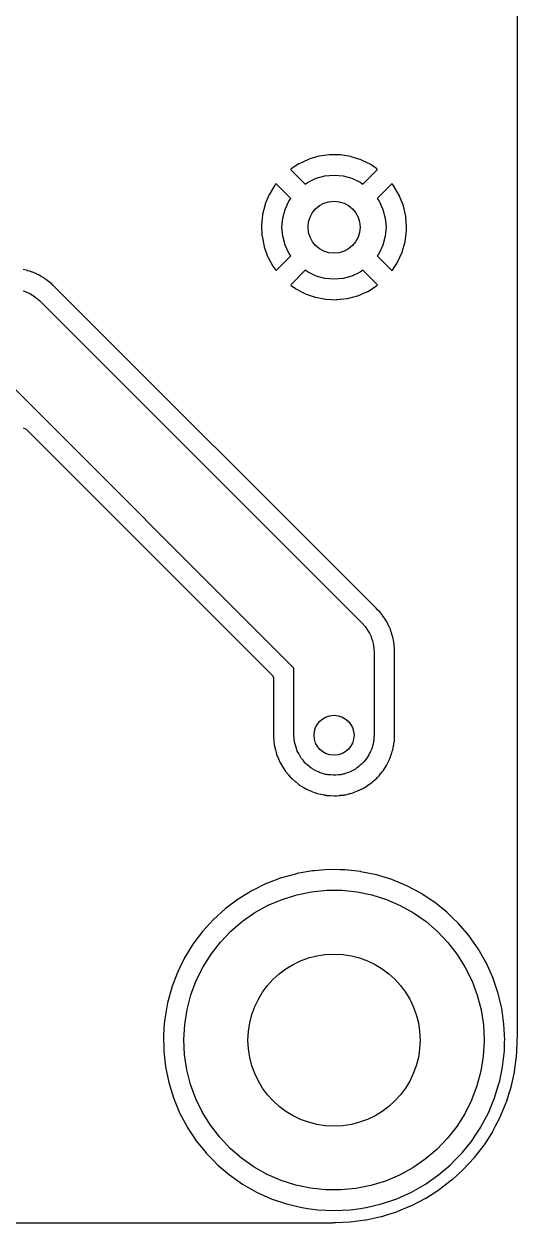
# Model space of a CAD drawing. Extents: x 80 to 223, y -132 to -72.
# Drawn here: x 210.44 to 222.76, y -131.83 to -101.85 of the extents above; entities that cross this region are included whole.
import ezdxf

# ---------------------------------------------------------------- set-up
doc = ezdxf.new("R2010")
doc.units = 0
doc.layers.add('BLACK', color=7, linetype='CONTINUOUS')

msp = doc.modelspace()

# ---------------------------------------------------------------- linework, layer by layer
at = {"layer": 'BLACK', "linetype": 'CONTINUOUS'}
for p, q in [((222.757, -76.4956), (222.757, -127.205)), ((217.805, -105.162), (217.556, -105.234)), ((217.814, -105.16), (217.805, -105.162)), ((218.071, -105.125), (217.814, -105.16)), ((218.08, -105.124), (218.071, -105.125)), ((218.339, -105.128), (218.08, -105.124)), ((218.349, -105.129), (218.339, -105.128)), ((218.605, -105.17), (218.349, -105.129)), ((218.614, -105.172), (218.605, -105.17)), ((218.861, -105.252), (218.614, -105.172)), ((217.112, -105.476), (217.103, -105.487)), ((217.103, -105.487), (217.108, -105.496)), ((217.108, -105.496), (217.467, -105.856)), ((217.303, -105.351), (217.112, -105.476)), ((217.311, -105.346), (217.303, -105.351)), ((217.547, -105.238), (217.311, -105.346)), ((217.556, -105.234), (217.547, -105.238)), ((218.869, -105.255), (218.861, -105.252)), ((219.102, -105.37), (218.869, -105.255)), ((218.905, -105.856), (219.26, -105.5)), ((219.11, -105.374), (219.102, -105.37)), ((219.257, -105.477), (219.11, -105.374)), ((219.267, -105.489), (219.257, -105.477)), ((219.26, -105.5), (219.267, -105.489)), ((217.536, -105.808), (217.741, -105.712)), ((217.741, -105.712), (217.96, -105.654)), ((217.96, -105.654), (218.186, -105.634)), ((218.186, -105.634), (218.412, -105.654)), ((218.412, -105.654), (218.631, -105.712)), ((218.631, -105.712), (218.836, -105.808)), ((216.708, -105.885), (216.573, -106.107)), ((216.713, -105.878), (216.708, -105.885)), ((216.728, -105.859), (216.713, -105.878)), ((216.739, -105.852), (216.728, -105.859)), ((216.752, -105.859), (216.739, -105.852)), ((217.108, -106.215), (216.752, -105.859)), ((217.467, -105.856), (217.536, -105.808)), ((218.836, -105.808), (218.905, -105.856)), ((219.62, -105.86), (219.264, -106.215)), ((219.631, -105.853), (219.62, -105.86)), ((219.643, -105.862), (219.631, -105.853)), ((219.686, -105.916), (219.643, -105.862)), ((219.691, -105.924), (219.686, -105.916)), ((219.82, -106.149), (219.691, -105.924)), ((216.465, -106.363), (216.402, -106.615)), ((216.468, -106.354), (216.465, -106.363)), ((216.569, -106.115), (216.468, -106.354)), ((216.573, -106.107), (216.569, -106.115)), ((216.964, -106.489), (217.06, -106.284)), ((217.06, -106.284), (217.108, -106.215)), ((219.264, -106.215), (219.312, -106.284)), ((219.312, -106.284), (219.408, -106.489)), ((219.824, -106.158), (219.82, -106.149)), ((219.918, -106.4), (219.824, -106.158)), ((216.4, -106.624), (216.374, -106.882)), ((216.402, -106.615), (216.4, -106.624)), ((216.906, -106.708), (216.964, -106.489)), ((219.408, -106.489), (219.466, -106.708)), ((219.921, -106.408), (219.918, -106.4)), ((219.978, -106.661), (219.921, -106.408)), ((219.98, -106.671), (219.978, -106.661)), ((219.999, -106.931), (219.98, -106.671)), ((216.374, -106.882), (216.374, -106.891)), ((216.374, -106.891), (216.386, -107.15)), ((216.886, -106.934), (216.906, -106.708)), ((216.906, -107.16), (216.886, -106.934)), ((219.466, -106.708), (219.486, -106.934)), ((219.486, -106.934), (219.466, -107.16)), ((219.997, -107.026), (219.999, -106.937)), ((219.999, -106.937), (219.999, -106.931)), ((216.386, -107.15), (216.387, -107.16)), ((216.387, -107.16), (216.438, -107.414)), ((216.964, -107.379), (216.906, -107.16)), ((219.466, -107.16), (219.408, -107.379)), ((219.961, -107.3), (219.963, -107.291)), ((219.963, -107.291), (219.996, -107.032)), ((219.996, -107.032), (219.997, -107.026)), ((216.438, -107.414), (216.44, -107.423)), ((216.44, -107.423), (216.528, -107.667)), ((217.06, -107.584), (216.964, -107.379)), ((217.108, -107.653), (217.06, -107.584)), ((219.312, -107.584), (219.264, -107.653)), ((219.408, -107.379), (219.312, -107.584)), ((219.781, -107.795), (219.888, -107.558)), ((219.888, -107.558), (219.891, -107.55)), ((219.891, -107.55), (219.961, -107.3)), ((216.528, -107.667), (216.532, -107.676)), ((216.532, -107.676), (216.655, -107.904)), ((216.753, -108.007), (217.108, -107.653)), ((219.264, -107.653), (219.622, -108.011)), ((219.643, -108.011), (219.777, -107.803)), ((219.777, -107.803), (219.781, -107.795)), ((210.494, -108.008), (210.417, -107.995)), ((210.526, -108.019), (210.494, -108.008)), ((210.539, -108.023), (210.526, -108.019)), ((210.571, -108.03), (210.539, -108.023)), ((210.575, -108.032), (210.571, -108.03)), ((210.644, -108.059), (210.575, -108.032)), ((210.575, -108.032), (210.575, -108.032)), ((210.65, -108.062), (210.644, -108.059)), ((210.719, -108.086), (210.65, -108.062)), ((210.724, -108.087), (210.719, -108.086)), ((210.719, -108.086), (210.719, -108.086)), ((210.753, -108.103), (210.724, -108.087)), ((210.765, -108.108), (210.753, -108.103)), ((210.796, -108.121), (210.765, -108.108)), ((210.822, -108.136), (210.796, -108.121)), ((210.863, -108.161), (210.822, -108.136)), ((210.869, -108.165), (210.863, -108.161)), ((210.938, -108.202), (210.869, -108.165)), ((216.655, -107.904), (216.66, -107.912)), ((216.66, -107.912), (216.73, -108.006)), ((216.73, -108.006), (216.741, -108.014)), ((216.741, -108.014), (216.753, -108.007)), ((217.467, -108.012), (217.112, -108.367)), ((217.536, -108.06), (217.467, -108.012)), ((217.741, -108.156), (217.536, -108.06)), ((217.96, -108.214), (217.741, -108.156)), ((218.631, -108.156), (218.412, -108.214)), ((218.836, -108.06), (218.631, -108.156)), ((218.905, -108.012), (218.836, -108.06)), ((219.263, -108.37), (218.905, -108.012)), ((219.622, -108.011), (219.634, -108.018)), ((219.634, -108.018), (219.643, -108.011)), ((210.964, -108.222), (210.938, -108.202)), ((210.975, -108.23), (210.964, -108.222)), ((210.999, -108.244), (210.975, -108.23)), ((211.003, -108.247), (210.999, -108.244)), ((210.999, -108.244), (210.999, -108.244)), ((211.007, -108.25), (211.003, -108.247)), ((211.063, -108.297), (211.007, -108.25)), ((211.007, -108.25), (211.007, -108.25)), ((211.068, -108.302), (211.063, -108.297)), ((211.131, -108.349), (211.068, -108.302)), ((211.134, -108.353), (211.131, -108.349)), ((211.159, -108.379), (211.134, -108.353)), ((211.134, -108.353), (211.134, -108.353)), ((211.199, -108.422), (211.159, -108.379)), ((211.202, -108.424), (211.199, -108.422)), ((219.196, -116.418), (211.202, -108.424)), ((217.112, -108.367), (217.106, -108.379)), ((217.106, -108.379), (217.115, -108.39)), ((217.115, -108.39), (217.221, -108.469)), ((217.221, -108.469), (217.229, -108.474)), ((217.229, -108.474), (217.459, -108.595)), ((218.186, -108.234), (217.96, -108.214)), ((218.412, -108.214), (218.186, -108.234)), ((219.027, -108.54), (219.248, -108.403)), ((219.248, -108.403), (219.255, -108.398)), ((219.255, -108.398), (219.261, -108.393)), ((219.261, -108.393), (219.269, -108.38)), ((219.269, -108.38), (219.263, -108.37)), ((210.42, -108.521), (210.454, -108.535)), ((210.454, -108.535), (210.489, -108.546)), ((210.489, -108.546), (210.547, -108.575)), ((210.547, -108.575), (210.606, -108.601)), ((210.606, -108.601), (210.636, -108.622)), ((210.636, -108.622), (210.669, -108.639)), ((210.669, -108.639), (210.719, -108.68)), ((210.719, -108.68), (210.772, -108.717)), ((210.772, -108.717), (210.797, -108.744)), ((210.797, -108.744), (210.825, -108.767)), ((210.825, -108.767), (218.893, -116.835)), ((217.459, -108.595), (217.467, -108.598)), ((217.467, -108.598), (217.712, -108.684)), ((217.712, -108.684), (217.721, -108.686)), ((217.721, -108.686), (217.976, -108.735)), ((217.976, -108.735), (217.985, -108.736)), ((217.985, -108.736), (218.245, -108.746)), ((218.245, -108.746), (218.254, -108.745)), ((218.254, -108.745), (218.512, -108.717)), ((218.512, -108.717), (218.521, -108.716)), ((218.521, -108.716), (218.772, -108.649)), ((218.772, -108.649), (218.781, -108.646)), ((218.781, -108.646), (219.019, -108.544)), ((219.019, -108.544), (219.027, -108.54)), ((217.186, -117.956), (209.704, -110.474)), ((210.424, -111.947), (210.492, -111.982)), ((210.492, -111.982), (216.641, -118.13)), ((219.205, -116.427), (219.196, -116.418)), ((219.237, -116.453), (219.205, -116.427)), ((219.241, -116.457), (219.237, -116.453)), ((219.284, -116.506), (219.241, -116.457)), ((219.241, -116.457), (219.241, -116.457)), ((219.289, -116.512), (219.284, -116.506)), ((219.329, -116.552), (219.289, -116.512)), ((219.349, -116.573), (219.329, -116.552)), ((219.351, -116.576), (219.349, -116.573)), ((219.368, -116.6), (219.351, -116.576)), ((218.893, -116.835), (218.963, -116.913)), ((219.376, -116.611), (219.368, -116.6)), ((219.394, -116.632), (219.376, -116.611)), ((219.398, -116.635), (219.394, -116.632)), ((219.394, -116.632), (219.394, -116.632)), ((219.401, -116.64), (219.398, -116.635)), ((219.44, -116.702), (219.401, -116.64)), ((219.401, -116.64), (219.401, -116.64)), ((219.443, -116.707), (219.44, -116.702)), ((219.489, -116.772), (219.443, -116.707)), ((219.503, -116.801), (219.489, -116.772)), ((219.51, -116.813), (219.503, -116.801)), ((219.527, -116.841), (219.51, -116.813)), ((219.529, -116.845), (219.527, -116.841)), ((219.558, -116.913), (219.529, -116.845)), ((218.963, -116.913), (218.983, -116.943)), ((218.983, -116.943), (219.007, -116.971)), ((219.007, -116.971), (219.038, -117.028)), ((219.038, -117.028), (219.074, -117.082)), ((219.074, -117.082), (219.087, -117.116)), ((219.087, -117.116), (219.105, -117.148)), ((219.105, -117.148), (219.124, -117.21)), ((219.561, -116.919), (219.558, -116.913)), ((219.593, -116.985), (219.561, -116.919)), ((219.595, -116.99), (219.593, -116.985)), ((219.593, -116.985), (219.593, -116.985)), ((219.597, -116.995), (219.595, -116.99)), ((219.605, -117.021), (219.597, -116.995)), ((219.609, -117.034), (219.605, -117.021)), ((219.622, -117.064), (219.609, -117.034)), ((219.623, -117.069), (219.622, -117.064)), ((219.641, -117.141), (219.623, -117.069)), ((219.643, -117.147), (219.641, -117.141)), ((219.665, -117.222), (219.643, -117.147)), ((219.124, -117.21), (219.148, -117.27)), ((219.148, -117.27), (219.155, -117.306)), ((219.155, -117.306), (219.166, -117.341)), ((219.166, -117.341), (219.172, -117.405)), ((219.172, -117.405), (219.183, -117.469)), ((219.183, -117.469), (219.182, -117.505)), ((219.666, -117.227), (219.665, -117.222)), ((219.67, -117.255), (219.666, -117.227)), ((219.672, -117.268), (219.67, -117.255)), ((219.68, -117.3), (219.672, -117.268)), ((219.686, -117.377), (219.68, -117.3)), ((219.686, -117.378), (219.686, -117.377)), ((219.687, -117.385), (219.686, -117.378)), ((219.697, -117.463), (219.687, -117.385)), ((219.695, -117.562), (219.697, -117.468)), ((219.697, -117.468), (219.697, -117.463)), ((219.697, -117.468), (219.697, -117.468)), ((219.182, -117.505), (219.186, -117.542)), ((219.186, -117.542), (219.186, -119.634)), ((219.694, -117.566), (219.695, -117.562)), ((219.694, -119.57), (219.694, -117.566)), ((217.186, -119.634), (217.186, -117.956)), ((216.641, -118.13), (216.675, -118.192)), ((216.675, -118.192), (216.677, -118.219)), ((216.677, -118.219), (216.677, -119.57)), ((216.677, -119.58), (216.673, -119.634)), ((216.677, -119.57), (216.677, -119.58)), ((219.695, -119.58), (219.694, -119.57)), ((219.699, -119.634), (219.695, -119.58)), ((216.673, -119.634), (216.673, -119.639)), ((216.673, -119.639), (216.677, -119.692)), ((216.677, -119.692), (216.677, -119.694)), ((216.677, -119.694), (216.677, -119.695)), ((216.677, -119.695), (216.678, -119.698)), ((216.678, -119.698), (216.678, -119.698)), ((216.678, -119.698), (216.681, -119.743)), ((216.681, -119.743), (216.684, -119.773)), ((216.684, -119.773), (216.691, -119.871)), ((216.691, -119.871), (216.692, -119.872)), ((216.692, -119.872), (216.692, -119.876)), ((216.692, -119.876), (216.722, -119.996)), ((217.193, -119.706), (217.186, -119.634)), ((217.202, -119.815), (217.193, -119.706)), ((217.205, -119.825), (217.202, -119.815)), ((217.206, -119.835), (217.205, -119.825)), ((217.229, -119.906), (217.206, -119.835)), ((219.161, -119.856), (219.148, -119.897)), ((219.169, -119.794), (219.161, -119.856)), ((219.181, -119.739), (219.169, -119.794)), ((219.184, -119.676), (219.181, -119.739)), ((219.186, -119.662), (219.184, -119.676)), ((219.186, -119.634), (219.186, -119.662)), ((219.665, -119.934), (219.679, -119.876)), ((219.679, -119.876), (219.681, -119.871)), ((219.679, -119.876), (219.679, -119.876)), ((219.681, -119.871), (219.684, -119.828)), ((219.684, -119.828), (219.685, -119.817)), ((219.685, -119.817), (219.693, -119.775)), ((219.693, -119.771), (219.694, -119.742)), ((219.693, -119.775), (219.693, -119.771)), ((219.694, -119.698), (219.695, -119.688)), ((219.694, -119.742), (219.694, -119.698)), ((219.695, -119.688), (219.699, -119.639)), ((219.699, -119.639), (219.699, -119.634)), ((216.722, -119.996), (216.747, -120.102)), ((216.747, -120.102), (216.748, -120.104)), ((216.748, -120.104), (216.748, -120.106)), ((216.748, -120.106), (216.749, -120.107)), ((216.749, -120.107), (216.75, -120.112)), ((216.75, -120.112), (216.796, -120.22)), ((217.256, -120.002), (217.229, -119.906)), ((217.263, -120.015), (217.256, -120.002)), ((217.267, -120.028), (217.263, -120.015)), ((217.303, -120.093), (217.267, -120.028)), ((217.345, -120.176), (217.303, -120.093)), ((217.357, -120.19), (217.345, -120.176)), ((219.03, -120.163), (219.003, -120.21)), ((219.059, -120.122), (219.03, -120.163)), ((219.076, -120.082), (219.059, -120.122)), ((219.1, -120.041), (219.076, -120.082)), ((219.118, -119.986), (219.1, -120.041)), ((219.139, -119.936), (219.118, -119.986)), ((219.148, -119.897), (219.139, -119.936)), ((219.573, -120.24), (219.596, -120.172)), ((219.596, -120.172), (219.599, -120.165)), ((219.599, -120.165), (219.625, -120.102)), ((219.625, -120.102), (219.634, -120.063)), ((219.634, -120.063), (219.638, -120.051)), ((219.638, -120.051), (219.65, -120.015)), ((219.65, -120.015), (219.652, -120.01)), ((219.65, -120.015), (219.65, -120.015)), ((219.652, -120.01), (219.664, -119.942)), ((219.664, -119.942), (219.665, -119.934)), ((216.796, -120.22), (216.796, -120.221)), ((216.796, -120.221), (216.838, -120.321)), ((216.838, -120.321), (216.84, -120.325)), ((216.84, -120.325), (216.842, -120.329)), ((216.842, -120.329), (216.843, -120.33)), ((216.843, -120.33), (216.845, -120.335)), ((216.845, -120.335), (216.906, -120.432)), ((216.906, -120.432), (216.906, -120.433)), ((216.906, -120.433), (216.962, -120.523)), ((217.365, -120.205), (217.357, -120.19)), ((217.412, -120.26), (217.365, -120.205)), ((217.467, -120.329), (217.412, -120.26)), ((217.483, -120.343), (217.467, -120.329)), ((217.496, -120.358), (217.483, -120.343)), ((217.552, -120.402), (217.496, -120.358)), ((217.615, -120.455), (217.552, -120.402)), ((217.637, -120.467), (217.615, -120.455)), ((217.656, -120.482), (217.637, -120.467)), ((217.717, -120.512), (217.656, -120.482)), ((218.722, -120.478), (218.67, -120.505)), ((218.759, -120.449), (218.722, -120.478)), ((218.796, -120.426), (218.759, -120.449)), ((218.833, -120.392), (218.796, -120.426)), ((218.876, -120.358), (218.833, -120.392)), ((218.909, -120.32), (218.876, -120.358)), ((218.943, -120.287), (218.909, -120.32)), ((218.97, -120.249), (218.943, -120.287)), ((219.003, -120.21), (218.97, -120.249)), ((219.428, -120.494), (219.435, -120.484)), ((219.435, -120.484), (219.455, -120.458)), ((219.455, -120.458), (219.458, -120.454)), ((219.455, -120.458), (219.455, -120.458)), ((219.458, -120.454), (219.47, -120.432)), ((219.47, -120.432), (219.493, -120.388)), ((219.493, -120.388), (219.497, -120.382)), ((219.497, -120.382), (219.501, -120.375)), ((219.501, -120.375), (219.534, -120.321)), ((219.534, -120.321), (219.548, -120.287)), ((219.548, -120.287), (219.554, -120.275)), ((219.554, -120.275), (219.573, -120.24)), ((216.962, -120.523), (216.965, -120.527)), ((216.965, -120.527), (216.968, -120.531)), ((216.968, -120.531), (216.971, -120.535)), ((216.971, -120.535), (216.971, -120.536)), ((216.971, -120.536), (216.974, -120.541)), ((216.974, -120.541), (216.978, -120.544)), ((216.978, -120.544), (217.047, -120.624)), ((217.047, -120.624), (217.049, -120.625)), ((217.049, -120.625), (217.067, -120.647)), ((217.067, -120.647), (217.116, -120.704)), ((217.116, -120.704), (217.12, -120.707)), ((217.12, -120.707), (217.123, -120.711)), ((217.123, -120.711), (217.123, -120.711)), ((217.123, -120.711), (217.131, -120.718)), ((217.131, -120.718), (217.135, -120.723)), ((217.135, -120.723), (217.139, -120.726)), ((217.139, -120.726), (217.139, -120.726)), ((217.139, -120.726), (217.218, -120.791)), ((217.786, -120.55), (217.717, -120.512)), ((217.813, -120.559), (217.786, -120.55)), ((217.837, -120.571), (217.813, -120.559)), ((217.901, -120.588), (217.837, -120.571)), ((217.971, -120.611), (217.901, -120.588)), ((218.003, -120.614), (217.971, -120.611)), ((218.033, -120.622), (218.003, -120.614)), ((218.096, -120.626), (218.033, -120.622)), ((218.165, -120.634), (218.096, -120.626)), ((218.201, -120.631), (218.165, -120.634)), ((218.235, -120.633), (218.201, -120.631)), ((218.294, -120.624), (218.235, -120.633)), ((218.36, -120.619), (218.294, -120.624)), ((218.398, -120.608), (218.36, -120.619)), ((218.435, -120.603), (218.398, -120.608)), ((218.488, -120.583), (218.435, -120.603)), ((218.548, -120.566), (218.488, -120.583)), ((218.586, -120.547), (218.548, -120.566)), ((218.624, -120.533), (218.586, -120.547)), ((218.67, -120.505), (218.624, -120.533)), ((219.158, -120.791), (219.193, -120.758)), ((219.193, -120.758), (219.198, -120.754)), ((219.198, -120.754), (219.252, -120.707)), ((219.252, -120.707), (219.256, -120.704)), ((219.252, -120.707), (219.252, -120.707)), ((219.256, -120.704), (219.276, -120.68)), ((219.276, -120.68), (219.286, -120.67)), ((219.286, -120.67), (219.311, -120.647)), ((219.311, -120.647), (219.358, -120.585)), ((219.358, -120.585), (219.362, -120.58)), ((219.362, -120.58), (219.392, -120.544)), ((219.392, -120.544), (219.41, -120.523)), ((219.41, -120.523), (219.413, -120.519)), ((219.413, -120.519), (219.428, -120.494)), ((219.413, -120.519), (219.413, -120.519)), ((217.218, -120.791), (217.22, -120.792)), ((217.22, -120.792), (217.297, -120.858)), ((217.297, -120.858), (217.301, -120.861)), ((217.301, -120.861), (217.316, -120.871)), ((217.316, -120.871), (217.318, -120.874)), ((217.318, -120.874), (217.318, -120.874)), ((217.318, -120.874), (217.322, -120.877)), ((217.322, -120.877), (217.327, -120.879)), ((217.327, -120.879), (217.412, -120.929)), ((217.412, -120.929), (217.415, -120.931)), ((217.415, -120.931), (217.499, -120.982)), ((217.499, -120.982), (217.504, -120.984)), ((217.504, -120.984), (217.504, -120.984)), ((217.504, -120.984), (217.507, -120.985)), ((217.507, -120.985), (217.522, -120.993)), ((217.522, -120.993), (217.532, -120.999)), ((217.532, -120.999), (217.627, -121.035)), ((217.627, -121.035), (217.63, -121.036)), ((217.63, -121.036), (217.718, -121.073)), ((217.718, -121.073), (217.723, -121.074)), ((217.723, -121.074), (217.723, -121.074)), ((217.723, -121.074), (217.729, -121.076)), ((217.729, -121.076), (217.745, -121.081)), ((217.745, -121.081), (217.759, -121.086)), ((218.601, -121.086), (218.654, -121.073)), ((218.654, -121.073), (218.675, -121.064)), ((218.675, -121.064), (218.689, -121.06)), ((218.689, -121.06), (218.691, -121.059)), ((218.691, -121.059), (218.714, -121.052)), ((218.714, -121.052), (218.718, -121.05)), ((218.718, -121.05), (218.792, -121.016)), ((218.718, -121.05), (218.718, -121.05)), ((218.792, -121.016), (218.797, -121.014)), ((218.797, -121.014), (218.868, -120.984)), ((218.868, -120.984), (218.873, -120.982)), ((218.868, -120.984), (218.868, -120.984)), ((218.873, -120.982), (218.895, -120.969)), ((218.895, -120.969), (218.907, -120.962)), ((218.907, -120.962), (218.929, -120.952)), ((218.929, -120.952), (218.934, -120.95)), ((218.929, -120.952), (218.929, -120.952)), ((218.934, -120.95), (218.938, -120.947)), ((218.938, -120.947), (219.003, -120.903)), ((218.938, -120.947), (218.938, -120.947)), ((219.003, -120.903), (219.008, -120.9)), ((219.008, -120.9), (219.075, -120.858)), ((219.075, -120.858), (219.097, -120.84)), ((219.097, -120.84), (219.108, -120.831)), ((219.108, -120.831), (219.13, -120.816)), ((219.13, -120.816), (219.134, -120.813)), ((219.13, -120.816), (219.13, -120.816)), ((219.134, -120.813), (219.158, -120.791)), ((217.759, -121.086), (217.764, -121.087)), ((217.764, -121.087), (217.764, -121.087)), ((217.764, -121.087), (217.855, -121.106)), ((217.855, -121.106), (217.858, -121.107)), ((217.858, -121.107), (217.942, -121.127)), ((217.942, -121.127), (217.949, -121.129)), ((217.949, -121.129), (217.963, -121.13)), ((217.963, -121.13), (217.963, -121.13)), ((217.963, -121.13), (217.979, -121.132)), ((217.979, -121.132), (217.991, -121.134)), ((217.991, -121.134), (217.991, -121.134)), ((217.991, -121.134), (217.996, -121.135)), ((217.996, -121.135), (218.001, -121.136)), ((218.001, -121.136), (218.001, -121.136)), ((218.001, -121.136), (218.057, -121.138)), ((218.057, -121.138), (218.091, -121.14)), ((218.091, -121.14), (218.096, -121.14)), ((218.096, -121.14), (218.186, -121.147)), ((218.186, -121.147), (218.191, -121.147)), ((218.191, -121.147), (218.203, -121.146)), ((218.191, -121.147), (218.191, -121.147)), ((218.203, -121.146), (218.219, -121.146)), ((218.219, -121.146), (218.234, -121.146)), ((218.234, -121.146), (218.234, -121.146)), ((218.234, -121.146), (218.239, -121.146)), ((218.239, -121.146), (218.244, -121.146)), ((218.244, -121.146), (218.331, -121.136)), ((218.244, -121.146), (218.244, -121.146)), ((218.331, -121.136), (218.335, -121.135)), ((218.335, -121.135), (218.418, -121.129)), ((218.418, -121.129), (218.418, -121.129)), ((218.418, -121.129), (218.423, -121.129)), ((218.423, -121.129), (218.442, -121.124)), ((218.442, -121.124), (218.457, -121.121)), ((218.457, -121.121), (218.475, -121.119)), ((218.475, -121.119), (218.475, -121.119)), ((218.475, -121.119), (218.48, -121.119)), ((218.48, -121.119), (218.526, -121.106)), ((218.526, -121.106), (218.566, -121.094)), ((218.566, -121.094), (218.571, -121.093)), ((218.571, -121.093), (218.601, -121.086)), ((217.253, -123.094), (216.871, -123.199)), ((217.256, -123.093), (217.253, -123.094)), ((217.253, -123.094), (217.253, -123.094)), ((217.652, -123.024), (217.256, -123.093)), ((217.699, -123.021), (217.652, -123.024)), ((218.049, -122.993), (217.699, -123.021)), ((218.052, -122.993), (218.049, -122.993)), ((218.049, -122.993), (218.049, -122.993)), ((218.338, -122.997), (218.052, -122.993)), ((218.451, -122.999), (218.338, -122.997)), ((218.454, -122.999), (218.451, -122.999)), ((218.451, -122.999), (218.451, -122.999)), ((218.853, -123.043), (218.454, -122.999)), ((218.856, -123.044), (218.853, -123.043)), ((219.243, -123.124), (218.856, -123.044)), ((218.856, -123.044), (218.856, -123.044)), ((219.246, -123.125), (219.243, -123.124)), ((219.243, -123.124), (219.243, -123.124)), ((219.249, -123.125), (219.246, -123.125)), ((219.278, -123.135), (219.249, -123.125)), ((219.249, -123.125), (219.249, -123.125)), ((219.63, -123.243), (219.278, -123.135)), ((216.49, -123.343), (216.163, -123.503)), ((216.493, -123.341), (216.49, -123.343)), ((216.49, -123.343), (216.49, -123.343)), ((216.525, -123.329), (216.493, -123.341)), ((216.866, -123.2), (216.525, -123.329)), ((216.869, -123.199), (216.866, -123.2)), ((216.866, -123.2), (216.866, -123.2)), ((216.871, -123.199), (216.869, -123.199)), ((216.871, -123.199), (216.871, -123.199)), ((220.001, -123.396), (219.63, -123.243)), ((220.356, -123.584), (220.001, -123.396)), ((215.79, -123.728), (215.468, -123.969)), ((216.021, -123.586), (215.79, -123.728)), ((216.13, -123.52), (216.021, -123.586)), ((216.132, -123.518), (216.13, -123.52)), ((216.13, -123.52), (216.13, -123.52)), ((216.163, -123.503), (216.132, -123.518)), ((216.542, -123.884), (216.891, -123.735)), ((216.891, -123.735), (217.253, -123.622)), ((217.253, -123.622), (217.625, -123.546)), ((217.625, -123.546), (218.003, -123.508)), ((218.003, -123.508), (218.382, -123.509)), ((218.382, -123.509), (218.76, -123.548)), ((218.76, -123.548), (219.131, -123.625)), ((219.131, -123.625), (219.493, -123.739)), ((219.493, -123.739), (219.842, -123.889)), ((220.359, -123.586), (220.356, -123.584)), ((220.68, -123.797), (220.359, -123.586)), ((220.359, -123.586), (220.359, -123.586)), ((215.468, -123.969), (215.171, -124.239)), ((215.898, -124.283), (216.21, -124.067)), ((216.21, -124.067), (216.542, -123.884)), ((219.842, -123.889), (220.173, -124.074)), ((220.173, -124.074), (220.484, -124.291)), ((220.692, -123.805), (220.68, -123.797)), ((221.005, -124.056), (220.692, -123.805)), ((221.008, -124.058), (221.005, -124.056)), ((221.139, -124.185), (221.008, -124.058)), ((221.008, -124.058), (221.008, -124.058)), ((215.171, -124.239), (214.901, -124.536)), ((215.609, -124.529), (215.898, -124.283)), ((220.484, -124.291), (220.772, -124.538)), ((221.294, -124.336), (221.139, -124.185)), ((221.555, -124.641), (221.294, -124.336)), ((214.901, -124.536), (214.66, -124.858)), ((215.347, -124.804), (215.609, -124.529)), ((220.772, -124.538), (221.033, -124.814)), ((221.786, -124.97), (221.555, -124.641)), ((214.66, -124.858), (214.45, -125.2)), ((215.114, -125.103), (215.347, -124.804)), ((221.033, -124.814), (221.265, -125.114)), ((221.854, -125.09), (221.786, -124.97)), ((214.449, -125.203), (214.392, -125.318)), ((214.45, -125.2), (214.449, -125.203)), ((214.449, -125.203), (214.449, -125.203)), ((214.913, -125.425), (215.114, -125.103)), ((221.265, -125.114), (221.466, -125.436)), ((221.954, -125.265), (221.854, -125.09)), ((221.985, -125.318), (221.954, -125.265)), ((214.272, -125.564), (214.132, -125.934)), ((214.273, -125.561), (214.272, -125.564)), ((214.272, -125.564), (214.272, -125.564)), ((214.392, -125.318), (214.273, -125.561)), ((214.744, -125.765), (214.913, -125.425)), ((221.466, -125.436), (221.633, -125.777)), ((222.15, -125.685), (221.985, -125.318)), ((214.612, -126.12), (214.744, -125.765)), ((221.633, -125.777), (221.764, -126.133)), ((222.28, -126.065), (222.15, -125.685)), ((214.131, -125.939), (214.026, -126.321)), ((214.132, -125.934), (214.131, -125.937)), ((214.131, -125.937), (214.131, -125.939)), ((214.131, -125.939), (214.131, -125.939)), ((214.132, -125.934), (214.132, -125.934)), ((214.515, -126.487), (214.612, -126.12)), ((221.764, -126.133), (221.859, -126.5)), ((222.374, -126.455), (222.28, -126.065)), ((214.025, -126.324), (213.956, -126.72)), ((214.026, -126.321), (214.025, -126.324)), ((214.026, -126.321), (214.026, -126.321)), ((222.43, -126.853), (222.374, -126.455)), ((213.956, -126.723), (213.946, -126.85)), ((213.956, -126.72), (213.956, -126.723)), ((214.457, -126.862), (214.515, -126.487)), ((221.859, -126.5), (221.917, -126.875)), ((213.946, -126.85), (213.925, -127.12)), ((214.436, -127.241), (214.457, -126.862)), ((221.917, -126.875), (221.936, -127.254)), ((222.449, -127.254), (222.43, -126.853)), ((213.925, -127.12), (213.931, -127.522)), ((214.454, -127.62), (214.436, -127.241)), ((221.936, -127.28), (221.914, -127.659)), ((221.936, -127.254), (221.936, -127.28)), ((222.441, -127.519), (222.448, -127.288)), ((222.448, -127.288), (222.449, -127.254)), ((222.756, -127.29), (222.744, -127.565)), ((222.754, -127.239), (222.752, -127.248)), ((222.752, -127.248), (222.755, -127.268)), ((222.756, -127.224), (222.754, -127.239)), ((222.754, -127.239), (222.754, -127.239)), ((222.755, -127.268), (222.756, -127.29)), ((222.757, -127.205), (222.756, -127.224)), ((213.931, -127.522), (213.931, -127.525)), ((213.931, -127.525), (213.942, -127.624)), ((213.942, -127.624), (213.975, -127.921)), ((214.51, -127.995), (214.454, -127.62)), ((221.914, -127.659), (221.854, -128.034)), ((222.397, -127.921), (222.426, -127.652)), ((222.426, -127.652), (222.441, -127.524)), ((222.441, -127.522), (222.441, -127.519)), ((222.441, -127.519), (222.441, -127.519)), ((222.441, -127.524), (222.441, -127.522)), ((222.441, -127.524), (222.441, -127.524)), ((222.739, -127.658), (222.689, -128.042)), ((222.74, -127.647), (222.739, -127.658)), ((222.744, -127.565), (222.74, -127.647)), ((213.975, -127.921), (213.976, -127.924)), ((213.976, -127.924), (213.976, -127.924)), ((213.976, -127.924), (214.056, -128.311)), ((222.316, -128.311), (222.396, -127.924)), ((222.396, -127.924), (222.397, -127.921)), ((222.396, -127.924), (222.396, -127.924)), ((214.604, -128.363), (214.51, -127.995)), ((221.854, -128.034), (221.756, -128.4)), ((222.687, -128.053), (222.603, -128.432)), ((222.689, -128.042), (222.687, -128.053)), ((214.056, -128.311), (214.057, -128.314)), ((214.057, -128.314), (214.175, -128.698)), ((214.734, -128.719), (214.604, -128.363)), ((221.756, -128.4), (221.622, -128.755)), ((222.197, -128.698), (222.315, -128.314)), ((222.315, -128.314), (222.316, -128.311)), ((222.6, -128.442), (222.546, -128.613)), ((222.603, -128.432), (222.6, -128.442)), ((214.175, -128.698), (214.328, -129.069)), ((214.9, -129.061), (214.734, -128.719)), ((221.622, -128.755), (221.453, -129.095)), ((222.044, -129.069), (222.197, -128.698)), ((222.48, -128.823), (222.338, -129.164)), ((222.483, -128.812), (222.48, -128.823)), ((222.519, -128.701), (222.483, -128.812)), ((222.546, -128.613), (222.519, -128.701)), ((214.328, -129.069), (214.516, -129.424)), ((215.099, -129.383), (214.9, -129.061)), ((221.453, -129.095), (221.25, -129.416)), ((221.856, -129.424), (222.044, -129.069)), ((222.338, -129.164), (222.331, -129.181)), ((214.516, -129.424), (214.518, -129.427)), ((214.518, -129.427), (214.518, -129.427)), ((214.518, -129.427), (214.667, -129.653)), ((215.33, -129.684), (215.099, -129.383)), ((221.25, -129.416), (221.016, -129.714)), ((221.705, -129.653), (221.854, -129.427)), ((221.854, -129.427), (221.856, -129.424)), ((221.854, -129.427), (221.854, -129.427)), ((222.205, -129.424), (222.148, -129.535)), ((222.327, -129.191), (222.205, -129.424)), ((222.331, -129.181), (222.327, -129.191)), ((214.667, -129.653), (214.737, -129.76)), ((214.737, -129.76), (214.988, -130.073)), ((215.59, -129.961), (215.33, -129.684)), ((221.016, -129.714), (220.753, -129.988)), ((221.384, -130.073), (221.635, -129.76)), ((221.635, -129.76), (221.705, -129.653)), ((222.142, -129.544), (221.934, -129.871)), ((222.148, -129.535), (222.142, -129.544)), ((214.988, -130.073), (214.99, -130.076)), ((214.99, -130.076), (214.99, -130.076)), ((214.99, -130.076), (215.199, -130.291)), ((215.877, -130.209), (215.59, -129.961)), ((220.753, -129.988), (220.464, -130.233)), ((221.173, -130.291), (221.382, -130.076)), ((221.382, -130.076), (221.384, -130.073)), ((221.382, -130.076), (221.382, -130.076)), ((221.927, -129.88), (221.691, -130.188)), ((221.934, -129.871), (221.927, -129.88)), ((215.199, -130.291), (215.268, -130.362)), ((215.268, -130.362), (215.285, -130.377)), ((215.285, -130.377), (215.478, -130.541)), ((216.188, -130.427), (215.877, -130.209)), ((220.464, -130.233), (220.151, -130.448)), ((220.894, -130.541), (221.087, -130.377)), ((221.087, -130.377), (221.104, -130.362)), ((221.104, -130.362), (221.173, -130.291)), ((221.684, -130.197), (221.422, -130.482)), ((221.691, -130.188), (221.684, -130.197)), ((215.478, -130.541), (215.573, -130.623)), ((215.573, -130.623), (215.902, -130.854)), ((216.519, -130.613), (216.188, -130.427)), ((216.867, -130.764), (216.519, -130.613)), ((219.818, -130.63), (219.469, -130.778)), ((220.151, -130.448), (219.818, -130.63)), ((220.47, -130.854), (220.799, -130.623)), ((220.799, -130.623), (220.894, -130.541)), ((221.414, -130.49), (221.129, -130.752)), ((221.422, -130.482), (221.414, -130.49)), ((215.902, -130.854), (215.959, -130.886)), ((215.959, -130.886), (216.248, -131.051)), ((217.228, -130.88), (216.867, -130.764)), ((217.599, -130.958), (217.228, -130.88)), ((217.977, -130.998), (217.599, -130.958)), ((218.734, -130.964), (218.356, -131)), ((219.106, -130.889), (218.734, -130.964)), ((219.469, -130.778), (219.106, -130.889)), ((220.124, -131.051), (220.413, -130.886)), ((220.413, -130.886), (220.47, -130.854)), ((221.12, -130.759), (220.812, -130.995)), ((221.129, -130.752), (221.12, -130.759)), ((216.248, -131.051), (216.248, -131.051)), ((216.248, -131.051), (216.25, -131.053)), ((216.25, -131.053), (216.617, -131.218)), ((216.617, -131.218), (216.997, -131.348)), ((218.356, -131), (217.977, -130.998)), ((219.375, -131.348), (219.755, -131.218)), ((219.755, -131.218), (220.122, -131.053)), ((220.122, -131.053), (220.124, -131.051)), ((220.467, -131.216), (220.123, -131.395)), ((220.124, -131.051), (220.124, -131.051)), ((220.476, -131.21), (220.467, -131.216)), ((220.803, -131.002), (220.476, -131.21)), ((220.812, -130.995), (220.803, -131.002)), ((216.997, -131.348), (216.999, -131.349)), ((216.999, -131.349), (216.999, -131.349)), ((216.999, -131.349), (217.384, -131.441)), ((217.384, -131.441), (217.384, -131.441)), ((217.384, -131.441), (217.387, -131.442)), ((217.387, -131.442), (217.39, -131.442)), ((217.39, -131.442), (217.39, -131.442)), ((217.39, -131.442), (217.521, -131.461)), ((217.521, -131.461), (217.785, -131.498)), ((217.785, -131.498), (218.186, -131.517)), ((218.186, -131.517), (218.587, -131.498)), ((218.587, -131.498), (218.851, -131.461)), ((218.851, -131.461), (218.982, -131.442)), ((218.982, -131.442), (218.982, -131.442)), ((218.982, -131.442), (218.985, -131.442)), ((218.985, -131.442), (218.988, -131.441)), ((218.988, -131.441), (219.373, -131.349)), ((218.988, -131.441), (218.988, -131.441)), ((219.373, -131.349), (219.375, -131.348)), ((219.373, -131.349), (219.373, -131.349)), ((219.744, -131.551), (219.545, -131.614)), ((219.755, -131.548), (219.744, -131.551)), ((220.113, -131.399), (219.755, -131.548)), ((220.123, -131.395), (220.113, -131.399)), ((218.144, -131.826), (84.8854, -131.826)), ((218.161, -131.824), (218.144, -131.826)), ((218.168, -131.823), (218.161, -131.824)), ((218.183, -131.821), (218.168, -131.823)), ((218.192, -131.82), (218.183, -131.821)), ((218.183, -131.821), (218.183, -131.821)), ((218.205, -131.822), (218.192, -131.82)), ((218.229, -131.824), (218.205, -131.822)), ((218.579, -131.808), (218.229, -131.824)), ((218.59, -131.807), (218.579, -131.808)), ((218.974, -131.757), (218.59, -131.807)), ((218.985, -131.755), (218.974, -131.757)), ((219.364, -131.671), (218.985, -131.755)), ((219.374, -131.668), (219.364, -131.671)), ((219.545, -131.614), (219.374, -131.668))]:
    msp.add_line(p, q, dxfattribs=at)
at = {"layer": 'BLACK'}
for centre, radius in [((218.186, -106.934), 0.65), ((218.186, -119.634), 0.5), ((218.186, -127.254), 2.15)]:
    msp.add_circle(centre, radius, dxfattribs=at)

doc.saveas('drawing.dxf')
